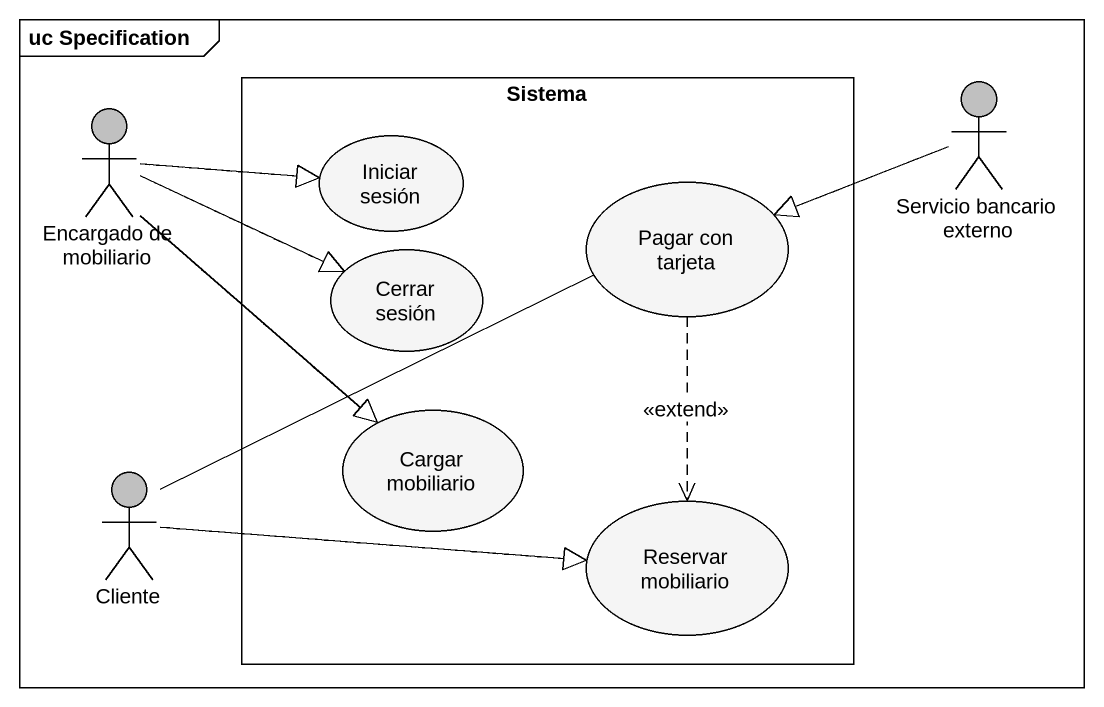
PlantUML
@startuml
mainframe uc Specification
rectangle Sistema {
  usecase "Iniciar sesión" as Iniciar_sesión #F5F5F5
  usecase "Cerrar sesión" as Cerrar_sesión #F5F5F5
  usecase "Pagar con tarjeta" as Pagar_con_tarjeta #F5F5F5
  usecase "Cargar mobiliario" as Cargar_mobiliario #F5F5F5
  usecase "Reservar mobiliario" as Reservar_mobiliario #F5F5F5
}
actor "Encargado de mobiliario" as Encargado_de_mobiliario #C0C0C0
actor "Servicio bancario externo" as Servicio_bancario_externo #C0C0C0
actor Cliente #C0C0C0
Encargado_de_mobiliario .right.|> Iniciar_sesión
Encargado_de_mobiliario -right- Iniciar_sesión
Encargado_de_mobiliario .right.|> Cerrar_sesión
Encargado_de_mobiliario -right- Cerrar_sesión
Encargado_de_mobiliario ..|> Cargar_mobiliario
Encargado_de_mobiliario -- Cargar_mobiliario
Servicio_bancario_externo .left.|> Pagar_con_tarjeta
Servicio_bancario_externo -left- Pagar_con_tarjeta
Pagar_con_tarjeta ..> Reservar_mobiliario : <<extend>>
Cliente -right- Pagar_con_tarjeta
Cliente .right.|> Reservar_mobiliario
Cliente -right- Reservar_mobiliario
@enduml
